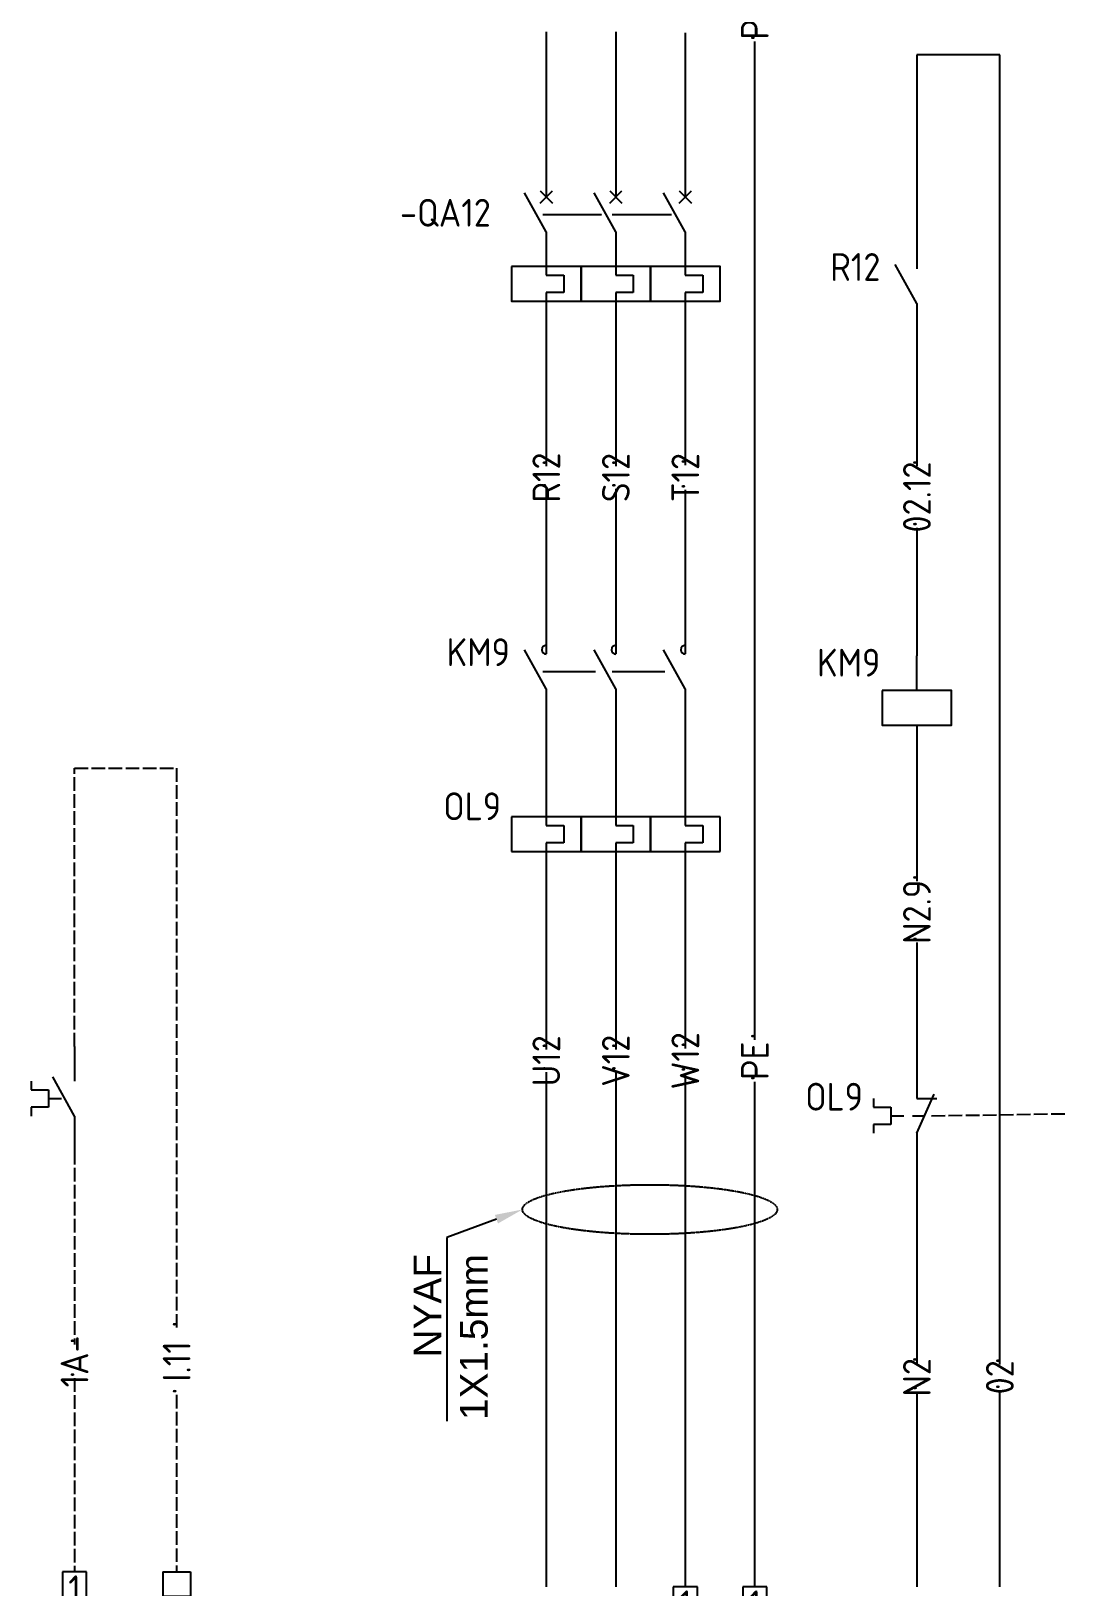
# Model space of a CAD drawing. Header units: millimetres. Extents: x 67033 to 212947, y 35102 to 335921.
# Drawn here: x 87256 to 88167, y 167041 to 168410 of the extents above; entities that cross this region are included whole.
import ezdxf
from ezdxf import colors
from ezdxf.entities.mleader import LeaderData, LeaderLine
from ezdxf.enums import TextEntityAlignment as Align
from ezdxf.math import Vec2, Vec3

# ---------------------------------------------------------------- set-up
doc = ezdxf.new("R2010")
doc.units = ezdxf.units.MM
doc.linetypes.add('ACAD_ISO02W100', pattern=[15, 12, -3])
doc.linetypes.add('DASHED', pattern=[0.75, 0.5, -0.25])
for name, color, linetype in [('LINK', 9, 'DASHED'), ('MISC', 2, 'Continuous'), ('RED_2.5mm^2', 1, 'Continuous'), ('SYMS', 7, 'Continuous'), ('TAGS', 51, 'Continuous'), ('TERMS', 4, 'Continuous')]:
    doc.layers.add(name, color=color, linetype=linetype)
doc.styles.get("Standard").update_dxf_attribs({"font": 'arial.ttf'})
doc.styles.add('WD_IEC', font='isocp2.shx', dxfattribs={"width": 0.9, "height": 4})

# ---------------------------------------------------------------- blocks, each defined once
blk = doc.blocks.new('VOL21')
for p, q in [((0, 7.5), (0, 2.5)), ((-6.25, 2.5), (-6.25, 1.25)), ((0, -2.5), (-3.125, 3.125)), ((-6.25, 1.25), (-3.75, 1.25)), ((-3.75, 1.25), (-3.75, -1.25)), ((-3.75, 0), (-1.875, 0)), ((-6.25, -1.25), (-6.25, -2.5)), ((-3.75, -1.25), (-6.25, -1.25)), ((0, -2.5), (0, -7.5))]:
    blk.add_line(p, q)
at = {"style": 'WD_IEC'}
for tag, p in [('INST', (-7.75, 6.75)), ('LOC', (-7.75, 3.75)), ('TAG2', (-7.75, 0.75)), ('XREF', (-7.75, -3.75)), ('DESC1', (-7.75, -6.75)), ('DESC2', (-7.75, -9.75)), ('DESC3', (-7.75, -12.75))]:
    blk.add_attdef(tag, text='', height=2.5, dxfattribs=at).set_placement(p, align=Align.RIGHT)
blk.add_attdef('TERM01', text='', height=2, rotation=90, dxfattribs=at).set_placement((-1, 7.5), align=Align.RIGHT)
at = {"style": 'WD_IEC', "flags": 1}
for tag, p, height in [('X2TERM01', (0, 7.5), 0.32), ('X4LINK', (-6.375, 0), 0.32), ('X1LINK', (-0.5, 0), 0.32), ('CONTACT', (4, -3.5), 1), ('FAMILY', (4, -5), 1), ('COMMON', (5.25, -4.75), 1), ('X8TERM02', (0, -7.5), 0.32)]:
    blk.add_attdef(tag, p, '', height=height, dxfattribs=at)
at = {"style": 'WD_IEC'}
blk.add_attdef('TERM02', (-1, -7.5), '', height=2, rotation=90, dxfattribs=at)
blk = doc.blocks.new('VT0_LGENERIC')
at = {"style": 'WD_IEC', "flags": 1}
for tag, p in [('X2TERM01', (0, 4)), ('X8TERM01', (0, -4))]:
    blk.add_attdef(tag, p, '', height=0.16, rotation=90, dxfattribs=at)
at = {"style": 'WD_IEC'}
blk.add_attdef('COLOR', text='', height=2.5, rotation=90, dxfattribs=at).set_placement((0, 0), align=Align.MIDDLE_CENTER)
for tag, p in [('X2_TINY_DOT_DONT_REMOVE', (0, 4)), ('X8_TINY_DOT_DONT_REMOVE', (0, -4))]:
    blk.add_attdef(tag, p, '', height=0.0001, rotation=90, dxfattribs=at)
blk = doc.blocks.new('PLCIOI1TV')
for p, q in [((-2, 9), (-2, -9)), ((-2, 9), (2, 9)), ((2, 9), (2, -9)), ((-2, 5.5), (2, 5.5)), ((-2, -9), (2, -9))]:
    blk.add_line(p, q)
at = {"style": 'WD_IEC', "width": 0.9}
blk.add_attdef('TERMDESC01', text='', height=2, rotation=90, dxfattribs=at).set_placement((2.25, 10), align=Align.TOP_LEFT)
at = {"style": 'WD_IEC', "width": 0.8}
for tag, p in [('INST', (-3.5, 6.5)), ('LOC', (-3.5, 3))]:
    blk.add_attdef(tag, text='', height=2.5, dxfattribs=at).set_placement(p, align=Align.RIGHT)
for tag, height, p in [('TERM01', 2, (0, 7.25)), ('TAGA01', 2.5, (0, 0))]:
    blk.add_attdef(tag, text='', height=height, rotation=90, dxfattribs=at).set_placement(p, align=Align.MIDDLE)
at = {"style": 'WD_IEC', "flags": 1}
blk.add_attdef('X2TERM01', text='', height=0.25, rotation=90, dxfattribs=at).set_placement((0, 9), align=Align.RIGHT)
at = {"style": 'WD_IEC', "width": 0.9}
blk.add_attdef('LINE1', text='', height=2.5, rotation=90, dxfattribs=at).set_placement((4.41, 1), align=Align.CENTER)
blk.add_attdef('LINE2', text='', height=2.5, rotation=90, dxfattribs=at).set_placement((5.02, 1), align=Align.TOP_CENTER)
at = {"style": 'WD_IEC'}
for tag, p in [('TAG1', (-3.5, -0.5)), ('XREF', (-3.5, -4.5))]:
    blk.add_attdef(tag, text='', height=2.5, dxfattribs=at).set_placement(p, align=Align.RIGHT)
at = {"linetype": 'Continuous', "style": 'WD_IEC', "flags": 9}
for tag, p in [('ASSYCODE', (-2.39, -1.18)), ('FAMILY', (-2.39, -7.68))]:
    blk.add_attdef(tag, text='', height=0.16, rotation=90, dxfattribs=at).set_placement(p, align=Align.CENTER)
at = {"style": 'WD_IEC'}
for tag, width, p in [('DESC', 0.8, (-4, -20)), ('MFG', 0.8, (-7, -20)), ('DESCA01', 0.9, (-0.5, -20)), ('DESCB01', 0.9, (2.5, -20)), ('DESCC01', 0.9, (5.5, -20)), ('DESCD01', 0.9, (8.5, -20)), ('DESCE01', 0.9, (11.5, -20)), ('CAT', 0.9, (-7, -27))]:
    blk.add_attdef(tag, text='', height=2.5, rotation=90, dxfattribs=dict(at, width=width)).set_placement(p, align=Align.RIGHT)
blk = doc.blocks.new('VSP1001')
for p, q in [((1.75, 5), (-1.75, 5)), ((-1.75, 5), (-1.75, -5)), ((1.75, -5), (1.75, 5)), ((1.75, 0), (-1.75, 0)), ((-1.75, -5), (1.75, -5))]:
    blk.add_line(p, q)
at = {"linetype": 'Continuous', "style": 'WD_IEC', "width": 0.9, "flags": 8}
blk.add_attdef('TERMDESC01', (-1, 6), '', height=2, rotation=90, dxfattribs=at)
blk.add_attdef('X2WIRE01', text='', height=2, rotation=90, dxfattribs=at).set_placement((1, 6), align=Align.TOP_LEFT)
at = {"style": 'WD_IEC'}
for tag, p in [('INST', (-4, 5)), ('LOC', (-4, 2)), ('TAG1', (-4, -1)), ('DESC1', (-4, -4.1)), ('DESC2', (-4, -7.85)), ('DESC3', (-4, -11.6))]:
    blk.add_attdef(tag, text='', height=2.5, dxfattribs=at).set_placement(p, align=Align.RIGHT)
at = {"style": 'WD_IEC', "width": 0.9, "flags": 1}
for tag, p in [('ACE_FLAG', (-0.5, 4.5)), ('X2TERM01', (0, 5)), ('CAT', (-0.96, 0.48)), ('MFG', (-0.88, 1.65)), ('ASSYCODE', (-1.03, -0.58)), ('FAMILY', (-1.03, -1.66)), ('X8TERM02', (0, -5))]:
    blk.add_attdef(tag, p, '', height=0.25, dxfattribs=at)
at = {"style": 'WD_IEC'}
for tag, p in [('TERM01', (0, 2.5)), ('TERM02', (0, -2.5))]:
    blk.add_attdef(tag, text='', height=2, dxfattribs=at).set_placement(p, align=Align.MIDDLE_CENTER)
at = {"linetype": 'Continuous', "style": 'WD_IEC', "width": 0.9, "flags": 8}
blk.add_attdef('TERMDESC02', text='', height=2, rotation=90, dxfattribs=at).set_placement((-1, -6), align=Align.RIGHT)
blk.add_attdef('X8WIRE02', text='', height=2, rotation=90, dxfattribs=at).set_placement((1, -6), align=Align.TOP_RIGHT)
blk = doc.blocks.new('VCB11TH')
for p, q in [((0, 7.5), (0, 2.5)), ((0, -2.5), (-3.12, 3.12)), ((-0.88, 3.38), (0.88, 1.62)), ((-0.88, 1.62), (0.88, 3.38)), ((0, -2.5), (0, -8.75)), ((0, -8.75), (2.5, -8.75)), ((2.5, -8.75), (2.5, -11.25)), ((0, -11.25), (0, -12.5)), ((2.5, -11.25), (0, -11.25)), ((0, -12.5), (0, -17.5))]:
    blk.add_line(p, q)
blk.add_lwpolyline([(-5, -7.5), (-5, -12.5), (5, -12.5), (5, -7.5)], close=True)
at = {"style": 'WD_IEC'}
for tag, p in [('INST', (-8, 5.25)), ('LOC', (-8, 1.75)), ('TAG1', (-8, -1.75)), ('RATING1', (-8, -6.35)), ('DESC1', (-8, -14.35)), ('DESC2', (-8, -17.85)), ('DESC3', (-8, -21.35))]:
    blk.add_attdef(tag, text='', height=2.5, dxfattribs=at).set_placement(p, align=Align.RIGHT)
blk.add_attdef('TERM01', text='', height=2, rotation=90, dxfattribs=at).set_placement((-1, 7.5), align=Align.RIGHT)
at = {"style": 'WD_IEC', "flags": 1}
for tag, p, height in [('X2TERM01', (0, 7.5), 0.32), ('MFG', (2.75, 6.5), 1.5), ('CAT', (2.75, 4), 1.5), ('X4LINK', (-2, 0), 0.32), ('X1LINK', (-0.5, 0), 0.32), ('COMMON', (-3.75, -8.75), 1), ('ASSYCODE', (1, -14), 1), ('FAMILY', (1, -15.5), 1), ('X8TERM02', (0, -17.5), 0.32), ('CATDESC', (1, -17), 1)]:
    blk.add_attdef(tag, p, '', height=height, dxfattribs=at)
at = {"lineweight": 15, "style": 'WD_IEC'}
blk.add_attdef('XREF', text='', height=2.5, dxfattribs=at).set_placement((-8, -10.35), align=Align.RIGHT)
at = {"style": 'WD_IEC'}
blk.add_attdef('TERM02', (-1, -17.5), '', height=2, rotation=90, dxfattribs=at)
blk = doc.blocks.new('VCB21TH')
for p, q in [((0, 7.5), (0, 2.5)), ((0, -2.5), (-3.12, 3.12)), ((-0.88, 3.38), (0.88, 1.62)), ((-0.88, 1.62), (0.88, 3.38)), ((0, -2.5), (0, -8.75)), ((0, -8.75), (2.5, -8.75)), ((2.5, -8.75), (2.5, -11.25)), ((0, -11.25), (0, -12.5)), ((2.5, -11.25), (0, -11.25)), ((0, -12.5), (0, -17.5))]:
    blk.add_line(p, q)
blk.add_lwpolyline([(-5, -7.5), (-5, -12.5), (5, -12.5), (5, -7.5)], close=True)
at = {"style": 'WD_IEC'}
for tag, p in [('INST', (-8, 5.25)), ('LOC', (-8, 1.75)), ('TAG2', (-8, -1.75)), ('DESC1', (-8, -14.35)), ('DESC2', (-8, -17.85)), ('DESC3', (-8, -21.35))]:
    blk.add_attdef(tag, text='', height=2.5, dxfattribs=at).set_placement(p, align=Align.RIGHT)
blk.add_attdef('TERM01', text='', height=2, rotation=90, dxfattribs=at).set_placement((-1, 7.5), align=Align.RIGHT)
at = {"style": 'WD_IEC', "flags": 1}
for tag, p, height in [('X2TERM01', (0, 7.5), 0.32), ('X4LINK', (-2, 0), 0.32), ('X1LINK', (-0.5, 0), 0.32), ('CONTACT', (-5, -7.5), 1), ('FAMILY', (1, -15.5), 1), ('X8TERM02', (0, -17.5), 0.32)]:
    blk.add_attdef(tag, p, '', height=height, dxfattribs=at)
blk.add_attdef('RATING1', text='', height=2.5, dxfattribs=at).set_placement((-8, -6.35), align=Align.RIGHT)
at = {"lineweight": 15, "style": 'WD_IEC'}
blk.add_attdef('XREF', text='', height=2.5, dxfattribs=at).set_placement((-8, -10.35), align=Align.RIGHT)
at = {"style": 'WD_IEC'}
blk.add_attdef('TERM02', (-1, -17.5), '', height=2, rotation=90, dxfattribs=at)
blk = doc.blocks.new('VMS21P')
for p, q in [((0, 7.5), (0, 2.5)), ((0, -2.5), (-3.12, 3.12)), ((0, -2.5), (0, -7.5))]:
    blk.add_line(p, q)
blk.add_arc((0, 3.12), 0.625, 90, 270)
at = {"style": 'WD_IEC'}
for tag, p in [('INST', (-5.25, 6.75)), ('LOC', (-5.25, 3.75)), ('TAG2', (-5.25, 0.75)), ('XREF', (-5.25, -3.75)), ('DESC1', (-5.25, -6.75)), ('DESC2', (-5.25, -9.75)), ('DESC3', (-5.25, -12.75))]:
    blk.add_attdef(tag, text='', height=2.5, dxfattribs=at).set_placement(p, align=Align.RIGHT)
blk.add_attdef('TERM01', text='', height=2, rotation=90, dxfattribs=at).set_placement((-1, 7.5), align=Align.RIGHT)
at = {"style": 'WD_IEC', "flags": 1}
for tag, p, height in [('X2TERM01', (0, 7.5), 0.32), ('X4LINK', (-2.91, 0), 0.32), ('X1LINK', (-0.5, 0), 0.32), ('CONTACT', (4, -3.5), 1), ('FAMILY', (4, -5), 1), ('X8TERM02', (0, -7.5), 0.32)]:
    blk.add_attdef(tag, p, '', height=height, dxfattribs=at)
at = {"style": 'WD_IEC'}
blk.add_attdef('TERM02', (-1, -7.5), '', height=2, rotation=90, dxfattribs=at)
blk = doc.blocks.new('VOL1')
for p, q in [((0, 7.5), (0, 1.25)), ((-5, 2.5), (-5, -2.5)), ((5, 2.5), (-5, 2.5)), ((5, -2.5), (5, 2.5)), ((0, 1.25), (2.5, 1.25)), ((2.5, 1.25), (2.5, -1.25)), ((0, -1.25), (0, -7.5)), ((2.5, -1.25), (0, -1.25)), ((-5, -2.5), (5, -2.5))]:
    blk.add_line(p, q)
at = {"style": 'WD_IEC'}
for tag, p in [('INST', (-6.5, 9)), ('LOC', (-6.5, 5.5)), ('TAG1', (-6.5, 2)), ('RATING1', (-6.5, -2.5)), ('XREF', (-6.5, -6.5)), ('DESC1', (-6.5, -10.35)), ('DESC2', (-6.5, -13.85)), ('DESC3', (-6.5, -17.35))]:
    blk.add_attdef(tag, text='', height=2.5, dxfattribs=at).set_placement(p, align=Align.RIGHT)
blk.add_attdef('TERM01', text='', height=2, rotation=90, dxfattribs=at).set_placement((-1, 7.5), align=Align.RIGHT)
at = {"style": 'WD_IEC', "flags": 1}
for tag, p, height in [('X2TERM01', (0, 7.5), 0.32), ('MFG', (2.75, 6.5), 1.5), ('CAT', (2.75, 4), 1.5), ('X4LINK', (-5, 0), 0.32), ('X1LINK', (5, 0), 0.32), ('ASSYCODE', (1, -4), 1), ('FAMILY', (1, -5.5), 1), ('CATDESC', (1, -7), 1), ('X8TERM02', (0, -7.5), 0.32)]:
    blk.add_attdef(tag, p, '', height=height, dxfattribs=at)
at = {"style": 'WD_IEC'}
blk.add_attdef('TERM02', (-1, -7.5), '', height=2, rotation=90, dxfattribs=at)
blk = doc.blocks.new('VOL2')
for p, q in [((0, 7.5), (0, 1.25)), ((-5, 2.5), (-5, -2.5)), ((5, 2.5), (-5, 2.5)), ((5, -2.5), (5, 2.5)), ((0, 1.25), (2.5, 1.25)), ((2.5, 1.25), (2.5, -1.25)), ((0, -1.25), (0, -7.5)), ((2.5, -1.25), (0, -1.25)), ((-5, -2.5), (5, -2.5))]:
    blk.add_line(p, q)
at = {"style": 'WD_IEC'}
for tag, p in [('INST', (-6.5, 9)), ('LOC', (-6.5, 5.5)), ('TAG2', (-6.5, 2)), ('RATING1', (-6.5, -2.5)), ('XREF', (-6.5, -6.5)), ('DESC1', (-6.5, -10.35)), ('DESC2', (-6.5, -13.85)), ('DESC3', (-6.5, -17.35))]:
    blk.add_attdef(tag, text='', height=2.5, dxfattribs=at).set_placement(p, align=Align.RIGHT)
blk.add_attdef('TERM01', text='', height=2, rotation=90, dxfattribs=at).set_placement((-1, 7.5), align=Align.RIGHT)
at = {"style": 'WD_IEC', "flags": 1}
for tag, p, height in [('X2TERM01', (0, 7.5), 0.32), ('X4LINK', (-5, 0), 0.32), ('X1LINK', (5, 0), 0.32), ('FAMILY', (1, -5.5), 1), ('X8TERM02', (0, -7.5), 0.32)]:
    blk.add_attdef(tag, p, '', height=height, dxfattribs=at)
at = {"style": 'WD_IEC'}
blk.add_attdef('TERM02', (-1, -7.5), '', height=2, rotation=90, dxfattribs=at)
blk = doc.blocks.new('VMS1')
for p, q in [((0, 2.5), (0, 7.5)), ((0, -2.5), (0, -7.5))]:
    blk.add_line(p, q)
blk.add_lwpolyline([(-5, 2.5), (-5, -2.5), (5, -2.5), (5, 2.5)], close=True)
at = {"style": 'WD_IEC'}
for tag, p in [('INST', (-5.25, 10.5)), ('LOC', (-5.25, 7.5)), ('TAG1', (-5.25, 4.5)), ('DESC1', (-5.25, -6.85)), ('DESC2', (-5.25, -9.85)), ('DESC3', (-5.25, -12.85))]:
    blk.add_attdef(tag, text='', height=2.5, dxfattribs=at).set_placement(p, align=Align.RIGHT)
blk.add_attdef('TERM01', text='', height=2, rotation=90, dxfattribs=at).set_placement((-1, 7.5), align=Align.RIGHT)
at = {"style": 'WD_IEC', "flags": 1}
for tag, p, height in [('X2TERM01', (0, 7.5), 0.32), ('X4LINK', (-5, 0), 0.32), ('X1LINK', (5, 0), 0.32), ('ASSYCODE', (1, -4), 1), ('FAMILY', (1, -5.5), 1), ('CATDESC', (1, -7), 1), ('X8TERM02', (0, -7.5), 0.32)]:
    blk.add_attdef(tag, p, '', height=height, dxfattribs=at)
at = {"style": 'WD_IEC', "flags": 9}
for tag, p in [('MFG', (-6, 1)), ('CAT', (-6, -1.5))]:
    blk.add_attdef(tag, text='', height=1.5, dxfattribs=at).set_placement(p, align=Align.RIGHT)
at = {"style": 'WD_IEC'}
blk.add_attdef('TERM02', (-1, -7.5), '', height=2, rotation=90, dxfattribs=at)
at = {"lineweight": 9, "style": 'WD_IEC'}
for tag, p in [('NO', (-5.5, -16.5)), ('NC', (-5.5, -19.5))]:
    blk.add_attdef(tag, text='', height=2.5, dxfattribs=at).set_placement(p, align=Align.TOP_RIGHT)
for tag, p in [('XREFNO', (-4, -16.5)), ('XREFNC', (-4, -19.5))]:
    blk.add_attdef(tag, text='', height=2.5, dxfattribs=at).set_placement(p, align=Align.TOP_LEFT)
blk = doc.blocks.new('VOL22')
for p, q in [((0, 7.5), (0, 2.5)), ((-6.25, 2.5), (-6.25, 1.25)), ((0, -2.5), (2.5, 3.12)), ((0, 2.5), (2.87, 2.5)), ((-6.25, 1.25), (-3.75, 1.25)), ((-3.75, 1.25), (-3.75, -1.25)), ((-3.75, 0), (-1.88, 0)), ((-0.62, 0), (1.11, 0)), ((-3.75, -1.25), (-6.25, -1.25)), ((-6.25, -1.25), (-6.25, -2.5)), ((0, -2.5), (0, -7.5))]:
    blk.add_line(p, q)
at = {"style": 'WD_IEC'}
for tag, p in [('INST', (-7.75, 6.75)), ('LOC', (-7.75, 3.75)), ('TAG2', (-7.75, 0.75)), ('XREF', (-7.75, -3.75)), ('DESC1', (-7.75, -6.75)), ('DESC2', (-7.75, -9.75)), ('DESC3', (-7.75, -12.75))]:
    blk.add_attdef(tag, text='', height=2.5, dxfattribs=at).set_placement(p, align=Align.RIGHT)
blk.add_attdef('TERM01', text='', height=2, rotation=90, dxfattribs=at).set_placement((-1, 7.5), align=Align.RIGHT)
at = {"style": 'WD_IEC', "flags": 1}
for tag, p, height in [('X2TERM01', (0, 7.5), 0.32), ('X4LINK', (-6.38, 0), 0.32), ('X1LINK', (2.11, 0), 0.32), ('CONTACT', (4, -3.5), 1), ('FAMILY', (4, -5), 1), ('COMMON', (5.25, -4.75), 1), ('X8TERM02', (0, -7.5), 0.32)]:
    blk.add_attdef(tag, p, '', height=height, dxfattribs=at)
at = {"style": 'WD_IEC'}
blk.add_attdef('TERM02', (-1, -7.5), '', height=2, rotation=90, dxfattribs=at)
blk = doc.blocks.new('VCR21')
for p, q in [((0, 7.5), (0, 2.5)), ((0, -2.5), (-3.12, 3.12)), ((0, -2.5), (0, -7.5))]:
    blk.add_line(p, q)
at = {"style": 'WD_IEC'}
for tag, p in [('INST', (-5.25, 6.75)), ('LOC', (-5.25, 3.75)), ('TAG2', (-5.25, 0.75)), ('XREF', (-5.25, -3.75)), ('DESC1', (-5.25, -6.75)), ('DESC2', (-5.25, -9.75)), ('DESC3', (-5.25, -12.75))]:
    blk.add_attdef(tag, text='', height=2.5, dxfattribs=at).set_placement(p, align=Align.RIGHT)
blk.add_attdef('TERM01', text='', height=2, rotation=90, dxfattribs=at).set_placement((-1, 7.5), align=Align.RIGHT)
at = {"style": 'WD_IEC', "flags": 1}
for tag, p, height in [('X2TERM01', (0, 7.5), 0.32), ('X4LINK', (-2.75, 0), 0.32), ('X1LINK', (-0.5, 0), 0.32), ('CONTACT', (4, -3.5), 1), ('FAMILY', (4, -5), 1), ('COMMON', (5.25, -4.75), 1), ('X8TERM02', (0, -7.5), 0.32)]:
    blk.add_attdef(tag, p, '', height=height, dxfattribs=at)
at = {"style": 'WD_IEC'}
blk.add_attdef('TERM02', (-1, -7.5), '', height=2, rotation=90, dxfattribs=at)

msp = doc.modelspace()

# ---------------------------------------------------------------- linework, layer by layer
at = {"linetype": 'DASHED'}
msp.add_ellipse((87799.7, 167373.3), major_axis=(-112, 0), ratio=0.194696, dxfattribs=at)
at = {"layer": 'LINK'}
for points in [[(87705.7, 168248.4), (87757.6, 168248.4)], [(87766.7, 168248.4), (87818.7, 168248.4)], [(87705.7, 167846.6), (87752, 167846.6)], [(87766.7, 167846.6), (87813.1, 167846.6)], [(87739.3, 167703.5), (87739.3, 167703.5)], [(87800.3, 167703.5), (87800.3, 167703.5)]]:
    msp.add_lwpolyline(points, dxfattribs=at)
at = {"layer": 'LINK', "linetype": 'ACAD_ISO02W100'}
msp.add_lwpolyline([(88047.4, 167455.7), (88167.2, 167457.6)], dxfattribs=at)
at = {"layer": 'RED_2.5mm^2'}
for p, q in [((87708.7, 168409.1), (87708.7, 168294.2)), ((87769.8, 168409.1), (87769.8, 168294.2)), ((87830.9, 168408.1), (87830.9, 168294.2)), ((88107.4, 168388.9), (88034.5, 168388.9)), ((88034.5, 168388.9), (88034.5, 168231.2)), ((88107.4, 167237.1), (88107.4, 168388.9)), ((87708.7, 168141.5), (87708.7, 168026.9)), ((87769.8, 168141.5), (87769.8, 168026.9)), ((87830.9, 168141.5), (87830.9, 168027.9)), ((88034.5, 168139.6), (88034.5, 168027)), ((87708.7, 168007), (87708.7, 167892.4)), ((87769.8, 168007), (87769.8, 167892.4)), ((87830.9, 168006.1), (87830.9, 167892.4)), ((88034.5, 167972.9), (88034.5, 167860.3)), ((87708.7, 167800.8), (87708.7, 167749.3)), ((87769.8, 167800.8), (87769.8, 167749.3)), ((87830.9, 167800.8), (87830.9, 167749.3)), ((87708.7, 167657.7), (87708.7, 167514.1)), ((87769.8, 167657.7), (87769.8, 167514.1)), ((87830.9, 167657.7), (87830.9, 167515)), ((87708.7, 167494.2), (87708.7, 167041.4)), ((87769.8, 167494.2), (87769.8, 167041.4)), ((87830.9, 167493.3), (87830.9, 167041.4)), ((88107.4, 167041.4), (88107.4, 167214.2))]:
    msp.add_line(p, q, dxfattribs=at)
at = {"layer": 'RED_2.5mm^2', "color": 2}
for p, q in [((87892, 167904.7), (87892, 168400.6)), ((87892, 167522.6), (87892, 168400.6)), ((87892, 167041.4), (87892, 167485.7))]:
    msp.add_line(p, q, dxfattribs=at)
at = {"layer": 'RED_2.5mm^2', "linetype": 'ACAD_ISO02W100'}
for p, q in [((87293.9, 167516.6), (87293.9, 167761.4)), ((87293.9, 167761.4), (87383.7, 167761.4)), ((87383.7, 167761.4), (87383.7, 167269.2)), ((87293.9, 167425), (87293.9, 167254.6)), ((87293.9, 167224.9), (87293.9, 167054.5)), ((87383.7, 167210.3), (87383.7, 167054.5))]:
    msp.add_line(p, q, dxfattribs=at)
at = {"layer": 'RED_2.5mm^2', "color": 5}
for p, q in [((88034.5, 167768.7), (88034.5, 167662.1)), ((88034.5, 167608.1), (88034.5, 167501.5)), ((88034.5, 167409.9), (88034.5, 167238.2)), ((88034.5, 167213.1), (88034.5, 167041.4))]:
    msp.add_line(p, q, dxfattribs=at)

# ---------------------------------------------------------------- block references
at = {"layer": 'SYMS', "color": 2}
ref = msp.add_blockref('VT0_LGENERIC', (87892, 168419), dxfattribs=dict(at, xscale=6.107617336975006, yscale=6.107617336975006, zscale=6.107617336975006))
ref.add_attrib('X8_TINY_DOT_DONT_REMOVE', '.', (87892, 168400.6), dxfattribs={"layer": 'MISC', "height": 24.4, "rotation": 90, "style": 'WD_IEC'})
ref.add_attrib('X2_TINY_DOT_DONT_REMOVE', '.', (87892, 168437.5), dxfattribs={"layer": 'MISC', "height": 24.4, "rotation": 90, "style": 'WD_IEC'})
ref.add_attrib('COLOR', 'PE', dxfattribs={"layer": 'MISC', "height": 24.43, "rotation": 90, "style": 'WD_IEC'}).set_placement((87892, 168419), align=Align.MIDDLE_CENTER)
at = {"layer": 'SYMS'}
ref = msp.add_blockref('VCB11TH', (87708.7, 168248.4), dxfattribs=dict(at, xscale=6.107617336975006, yscale=6.107617336975006, zscale=6.107617336975006))
ref.add_attrib('TAG1', '-QA12', dxfattribs={"layer": 'TAGS', "height": 24.43, "style": 'WD_IEC'}).set_placement((87659.9, 168237.7), align=Align.RIGHT)
at = {"layer": 'SYMS', "xscale": 6.107617336975006, "yscale": 6.107617336975006, "zscale": 6.107617336975006}
for name, p in [('VCB21TH', (87769.8, 168248.4)), ('VCB21TH', (87830.9, 168248.4)), ('VMS21P', (87769.8, 167846.6)), ('VMS21P', (87830.9, 167846.6)), ('VOL2', (87769.8, 167703.5)), ('VOL2', (87830.9, 167703.5))]:
    msp.add_blockref(name, p, dxfattribs=at)
at = {"layer": 'SYMS'}
ref = msp.add_blockref('VCR21', (88034.5, 168185.4), dxfattribs=dict(at, xscale=6.107617336975006, yscale=6.107617336975006, zscale=6.107617336975006))
ref.add_attrib('TAG2', 'R12', dxfattribs={"layer": 'TAGS', "height": 24.43, "style": 'WD_IEC'}).set_placement((88002.4, 168190), align=Align.RIGHT)
ref = msp.add_blockref('VT0_LGENERIC', (87708.7, 168017), dxfattribs=dict(at, xscale=6.107617336975006, yscale=6.107617336975006, zscale=6.107617336975006))
ref.add_attrib('X8_TINY_DOT_DONT_REMOVE', '.', (87708.7, 168007), dxfattribs={"layer": 'MISC', "height": 24.4, "rotation": 90, "style": 'WD_IEC'})
ref.add_attrib('X2_TINY_DOT_DONT_REMOVE', '.', (87708.7, 168026.9), dxfattribs={"layer": 'MISC', "height": 24.4, "rotation": 90, "style": 'WD_IEC'})
ref.add_attrib('COLOR', 'R12', dxfattribs={"layer": 'MISC', "height": 24.43, "rotation": 90, "style": 'WD_IEC'}).set_placement((87708.7, 168017), align=Align.MIDDLE_CENTER)
ref = msp.add_blockref('VT0_LGENERIC', (87769.8, 168017), dxfattribs=dict(at, xscale=6.107617336975006, yscale=6.107617336975006, zscale=6.107617336975006))
ref.add_attrib('X8_TINY_DOT_DONT_REMOVE', '.', (87769.8, 168007), dxfattribs={"layer": 'MISC', "height": 24.4, "rotation": 90, "style": 'WD_IEC'})
ref.add_attrib('X2_TINY_DOT_DONT_REMOVE', '.', (87769.8, 168026.9), dxfattribs={"layer": 'MISC', "height": 24.4, "rotation": 90, "style": 'WD_IEC'})
ref.add_attrib('COLOR', 'S12', dxfattribs={"layer": 'MISC', "height": 24.43, "rotation": 90, "style": 'WD_IEC'}).set_placement((87769.8, 168017), align=Align.MIDDLE_CENTER)
ref = msp.add_blockref('VT0_LGENERIC', (87830.9, 168017), dxfattribs=dict(at, xscale=6.107617336975006, yscale=6.107617336975006, zscale=6.107617336975006))
ref.add_attrib('X8_TINY_DOT_DONT_REMOVE', '.', (87830.9, 168006.1), dxfattribs={"layer": 'MISC', "height": 24.4, "rotation": 90, "style": 'WD_IEC'})
ref.add_attrib('X2_TINY_DOT_DONT_REMOVE', '.', (87830.9, 168027.9), dxfattribs={"layer": 'MISC', "height": 24.4, "rotation": 90, "style": 'WD_IEC'})
ref.add_attrib('COLOR', 'T12', dxfattribs={"layer": 'MISC', "height": 24.43, "rotation": 90, "style": 'WD_IEC'}).set_placement((87830.9, 168017), align=Align.MIDDLE_CENTER)
ref = msp.add_blockref('VT0_LGENERIC', (88034.5, 167999.9), dxfattribs=dict(at, xscale=6.107617336975006, yscale=6.107617336975006, zscale=6.107617336975006))
ref.add_attrib('X8_TINY_DOT_DONT_REMOVE', '.', (88034.5, 167972.9), dxfattribs={"layer": 'MISC', "height": 24.4, "rotation": 90, "style": 'WD_IEC'})
ref.add_attrib('X2_TINY_DOT_DONT_REMOVE', '.', (88034.5, 168027), dxfattribs={"layer": 'MISC', "height": 24.4, "rotation": 90, "style": 'WD_IEC'})
ref.add_attrib('COLOR', '02.12', dxfattribs={"layer": 'MISC', "height": 24.43, "rotation": 90, "style": 'WD_IEC'}).set_placement((88034.5, 167999.9), align=Align.MIDDLE_CENTER)
ref = msp.add_blockref('VMS21P', (87708.7, 167846.6), dxfattribs=dict(at, xscale=6.107617336975006, yscale=6.107617336975006, zscale=6.107617336975006))
ref.add_attrib('TAG2', 'KM9', dxfattribs={"layer": 'TAGS', "height": 24.43, "style": 'WD_IEC'}).set_placement((87676.7, 167851.2), align=Align.RIGHT)
ref = msp.add_blockref('VMS1', (88034.5, 167814.5), dxfattribs=dict(at, xscale=6.107617336975006, yscale=6.107617336975006, zscale=6.107617336975006))
ref.add_attrib('TAG1', 'KM9', dxfattribs={"layer": 'TAGS', "height": 24.43, "style": 'WD_IEC'}).set_placement((88002.4, 167842), align=Align.RIGHT)
ref = msp.add_blockref('VOL1', (87708.7, 167703.5), dxfattribs=dict(at, xscale=6.107617336975006, yscale=6.107617336975006, zscale=6.107617336975006))
ref.add_attrib('TAG1', 'OL9', dxfattribs={"layer": 'TAGS', "height": 24.43, "style": 'WD_IEC'}).set_placement((87669, 167715.7), align=Align.RIGHT)
at = {"layer": 'SYMS', "color": 5}
ref = msp.add_blockref('VT0_LGENERIC', (88034.5, 167635.1), dxfattribs=dict(at, xscale=6.107617336975006, yscale=6.107617336975006, zscale=6.107617336975006))
ref.add_attrib('X8_TINY_DOT_DONT_REMOVE', '.', (88034.5, 167608.1), dxfattribs={"layer": 'MISC', "height": 24.4, "rotation": 90, "style": 'WD_IEC'})
ref.add_attrib('X2_TINY_DOT_DONT_REMOVE', '.', (88034.5, 167662.1), dxfattribs={"layer": 'MISC', "height": 24.4, "rotation": 90, "style": 'WD_IEC'})
ref.add_attrib('COLOR', 'N2.9', dxfattribs={"layer": 'MISC', "height": 24.43, "rotation": 90, "style": 'WD_IEC'}).set_placement((88034.5, 167635.1), align=Align.MIDDLE_CENTER)
at = {"layer": 'SYMS'}
ref = msp.add_blockref('VT0_LGENERIC', (87830.9, 167504.1), dxfattribs=dict(at, xscale=6.107617336975006, yscale=6.107617336975006, zscale=6.107617336975006))
ref.add_attrib('X8_TINY_DOT_DONT_REMOVE', '.', (87830.9, 167493.3), dxfattribs={"layer": 'MISC', "height": 24.4, "rotation": 90, "style": 'WD_IEC'})
ref.add_attrib('X2_TINY_DOT_DONT_REMOVE', '.', (87830.9, 167515), dxfattribs={"layer": 'MISC', "height": 24.4, "rotation": 90, "style": 'WD_IEC'})
ref.add_attrib('COLOR', 'W12', dxfattribs={"layer": 'MISC', "height": 24.43, "rotation": 90, "style": 'WD_IEC'}).set_placement((87830.9, 167504.1), align=Align.MIDDLE_CENTER)
ref = msp.add_blockref('VT0_LGENERIC', (87892, 167504.1), dxfattribs=dict(at, xscale=6.107617336975006, yscale=6.107617336975006, zscale=6.107617336975006))
ref.add_attrib('X8_TINY_DOT_DONT_REMOVE', '.', (87892, 167485.7), dxfattribs={"layer": 'MISC', "height": 24.4, "rotation": 90, "style": 'WD_IEC'})
ref.add_attrib('X2_TINY_DOT_DONT_REMOVE', '.', (87892, 167522.6), dxfattribs={"layer": 'MISC', "height": 24.4, "rotation": 90, "style": 'WD_IEC'})
ref.add_attrib('COLOR', 'PE', dxfattribs={"layer": 'MISC', "height": 24.43, "rotation": 90, "style": 'WD_IEC'}).set_placement((87892, 167504.1), align=Align.MIDDLE_CENTER)
at = {"layer": 'SYMS', "linetype": 'ACAD_ISO02W100', "xscale": 6.107617336975006, "yscale": 6.107617336975006, "zscale": 6.107617336975006}
msp.add_blockref('VOL21', (87293.9, 167470.8), dxfattribs=at)
at = {"layer": 'SYMS'}
ref = msp.add_blockref('VT0_LGENERIC', (87708.7, 167504.1), dxfattribs=dict(at, xscale=6.107617336975006, yscale=6.107617336975006, zscale=6.107617336975006))
ref.add_attrib('X8_TINY_DOT_DONT_REMOVE', '.', (87708.7, 167494.2), dxfattribs={"layer": 'MISC', "height": 24.4, "rotation": 90, "style": 'WD_IEC'})
ref.add_attrib('X2_TINY_DOT_DONT_REMOVE', '.', (87708.7, 167514.1), dxfattribs={"layer": 'MISC', "height": 24.4, "rotation": 90, "style": 'WD_IEC'})
ref.add_attrib('COLOR', 'U12', dxfattribs={"layer": 'MISC', "height": 24.43, "rotation": 90, "style": 'WD_IEC'}).set_placement((87708.7, 167504.1), align=Align.MIDDLE_CENTER)
ref = msp.add_blockref('VT0_LGENERIC', (87769.8, 167504.1), dxfattribs=dict(at, xscale=6.107617336975006, yscale=6.107617336975006, zscale=6.107617336975006))
ref.add_attrib('X8_TINY_DOT_DONT_REMOVE', '.', (87769.8, 167494.2), dxfattribs={"layer": 'MISC', "height": 24.4, "rotation": 90, "style": 'WD_IEC'})
ref.add_attrib('X2_TINY_DOT_DONT_REMOVE', '.', (87769.8, 167514.1), dxfattribs={"layer": 'MISC', "height": 24.4, "rotation": 90, "style": 'WD_IEC'})
ref.add_attrib('COLOR', 'V12', dxfattribs={"layer": 'MISC', "height": 24.43, "rotation": 90, "style": 'WD_IEC'}).set_placement((87769.8, 167504.1), align=Align.MIDDLE_CENTER)
ref = msp.add_blockref('VOL22', (88034.5, 167455.7), dxfattribs=dict(at, xscale=6.107617336975006, yscale=6.107617336975006, zscale=6.107617336975006))
ref.add_attrib('TAG2', 'OL9', dxfattribs={"layer": 'TAGS', "height": 24.43, "style": 'WD_IEC'}).set_placement((87987.1, 167460.3), align=Align.RIGHT)
at = {"layer": 'SYMS', "linetype": 'ACAD_ISO02W100'}
ref = msp.add_blockref('VT0_LGENERIC', (87383.7, 167239.7), dxfattribs=dict(at, xscale=6.107617336975006, yscale=6.107617336975006, zscale=6.107617336975006))
ref.add_attrib('X8_TINY_DOT_DONT_REMOVE', '.', (87383.7, 167210.3), dxfattribs={"layer": 'MISC', "height": 24.4, "rotation": 90, "style": 'WD_IEC'})
ref.add_attrib('X2_TINY_DOT_DONT_REMOVE', '.', (87383.7, 167269.2), dxfattribs={"layer": 'MISC', "height": 24.4, "rotation": 90, "style": 'WD_IEC'})
ref.add_attrib('COLOR', 'I.11', dxfattribs={"layer": 'MISC', "height": 24.43, "rotation": 90, "style": 'WD_IEC'}).set_placement((87383.7, 167239.7), align=Align.MIDDLE_CENTER)
ref = msp.add_blockref('VT0_LGENERIC', (87293.9, 167239.7), dxfattribs=dict(at, xscale=6.107617336975006, yscale=6.107617336975006, zscale=6.107617336975006))
ref.add_attrib('X8_TINY_DOT_DONT_REMOVE', '.', (87293.9, 167224.9), dxfattribs={"layer": 'MISC', "height": 24.4, "rotation": 90, "style": 'WD_IEC'})
ref.add_attrib('X2_TINY_DOT_DONT_REMOVE', '.', (87293.9, 167254.6), dxfattribs={"layer": 'MISC', "height": 24.4, "rotation": 90, "style": 'WD_IEC'})
ref.add_attrib('COLOR', '1A-', dxfattribs={"layer": 'MISC', "height": 24.43, "rotation": 90, "style": 'WD_IEC'}).set_placement((87293.9, 167239.7), align=Align.MIDDLE_CENTER)
at = {"layer": 'SYMS', "color": 5}
ref = msp.add_blockref('VT0_LGENERIC', (88034.5, 167225.7), dxfattribs=dict(at, xscale=6.107617336975006, yscale=6.107617336975006, zscale=6.107617336975006))
ref.add_attrib('X8_TINY_DOT_DONT_REMOVE', '.', (88034.5, 167213.1), dxfattribs={"layer": 'MISC', "height": 24.4, "rotation": 90, "style": 'WD_IEC'})
ref.add_attrib('X2_TINY_DOT_DONT_REMOVE', '.', (88034.5, 167238.2), dxfattribs={"layer": 'MISC', "height": 24.4, "rotation": 90, "style": 'WD_IEC'})
ref.add_attrib('COLOR', 'N2', dxfattribs={"layer": 'MISC', "height": 24.43, "rotation": 90, "style": 'WD_IEC'}).set_placement((88034.5, 167225.7), align=Align.MIDDLE_CENTER)
at = {"layer": 'SYMS'}
ref = msp.add_blockref('VT0_LGENERIC', (88107.4, 167225.7), dxfattribs=dict(at, xscale=6.107617336975006, yscale=6.107617336975006, zscale=6.107617336975006))
ref.add_attrib('X8_TINY_DOT_DONT_REMOVE', '.', (88107.4, 167214.2), dxfattribs={"layer": 'MISC', "height": 24.4, "rotation": 90, "style": 'WD_IEC'})
ref.add_attrib('X2_TINY_DOT_DONT_REMOVE', '.', (88107.4, 167237.1), dxfattribs={"layer": 'MISC', "height": 24.4, "rotation": 90, "style": 'WD_IEC'})
ref.add_attrib('COLOR', '02', dxfattribs={"layer": 'MISC', "height": 24.43, "rotation": 90, "style": 'WD_IEC'}).set_placement((88107.4, 167225.7), align=Align.MIDDLE_CENTER)
ref = msp.add_blockref('VSP1001', (87293.9, 167024), dxfattribs=dict(at, xscale=6.107617336975006, yscale=6.107617336975006, zscale=6.107617336975006))
ref.add_attrib('TAG1', '1A-', dxfattribs={"layer": 'TAGS', "height": 24.43, "rotation": 90, "style": 'WD_IEC'}).set_placement((87281.4, 167017.9), align=Align.RIGHT)
ref.add_attrib('TERM01', '1', dxfattribs={"layer": 'TERMS', "height": 24.4, "style": 'WD_IEC'}).set_placement((87293.9, 167039.3), align=Align.MIDDLE_CENTER)
ref.add_attrib('TERM02', '2', dxfattribs={"layer": 'TERMS', "height": 24.4, "style": 'WD_IEC'}).set_placement((87293.9, 167008.7), align=Align.MIDDLE_CENTER)
ref = msp.add_blockref('PLCIOI1TV', (87383.7, 166999.6), dxfattribs=dict(at, xscale=6.107617336975006, yscale=6.107617336975006, zscale=6.107617336975006))
ref.add_attrib('TAGA01', 'DI.07', dxfattribs={"layer": 'TAGS', "height": 24.43, "rotation": 90, "style": 'WD_IEC', "width": 0.8}).set_placement((87383.7, 166999.6), align=Align.MIDDLE)
ref.add_attrib('TAG1', '-PLC4', dxfattribs={"layer": 'TAGS', "height": 24.43, "rotation": 90, "style": 'WD_IEC'}).set_placement((87362.4, 166996.5), align=Align.RIGHT)
ref = msp.add_blockref('VSP1001', (87830.9, 167010.9), dxfattribs=dict(at, xscale=6.107617336975006, yscale=6.107617336975006, zscale=6.107617336975006))
ref.add_attrib('TAG1', '-XG32', dxfattribs={"layer": 'TAGS', "height": 24.43, "rotation": 90, "style": 'WD_IEC'}).set_placement((87818.3, 167004.8), align=Align.RIGHT)
ref.add_attrib('TERM01', '1', dxfattribs={"layer": 'TERMS', "height": 24.4, "style": 'WD_IEC'}).set_placement((87830.9, 167026.1), align=Align.MIDDLE_CENTER)
ref.add_attrib('TERM02', '2', dxfattribs={"layer": 'TERMS', "height": 24.4, "style": 'WD_IEC'}).set_placement((87830.9, 166995.6), align=Align.MIDDLE_CENTER)
ref = msp.add_blockref('VSP1001', (87892, 167010.9), dxfattribs=dict(at, xscale=6.107617336975006, yscale=6.107617336975006, zscale=6.107617336975006))
ref.add_attrib('TAG1', '-XG33', dxfattribs={"layer": 'TAGS', "height": 24.43, "rotation": 90, "style": 'WD_IEC'}).set_placement((87879.4, 167004.8), align=Align.RIGHT)
ref.add_attrib('TERM01', '1', dxfattribs={"layer": 'TERMS', "height": 24.4, "style": 'WD_IEC'}).set_placement((87892, 167026.1), align=Align.MIDDLE_CENTER)
ref.add_attrib('TERM02', '2', dxfattribs={"layer": 'TERMS', "height": 24.4, "style": 'WD_IEC'}).set_placement((87892, 166995.6), align=Align.MIDDLE_CENTER)

# ---------------------------------------------------------------- leaders
ml = msp.add_multileader_mtext('Standard')
ml.set_content('NYAF^J1X1.5mm', color=256)
ml.set_leader_properties()
ml.build(insert=Vec2(0, 0))
ml.multileader.update_dxf_attribs({"text_right_attachment_type": 6, "dogleg_length": 0.36, "arrow_head_size": 24.4})
ctx = ml.context
ctx.base_point, ctx.char_height, ctx.arrow_head_size, ctx.landing_gap_size, ctx.plane_origin, ctx.plane_x_axis, ctx.plane_y_axis = Vec3(87604.4, 167181.9), 24.43, 24.4, 12.2, Vec3(87687.7, 167373.3), Vec3(0, 1), Vec3(-1, 0)
ctx.right_attachment, ctx.text_align_type = 6, 2
notes = []
notes.append((ctx, [(0, (1, 1, 0), (87621.3, 167348.6), (0, -1), 2.2, [(0, [(87687.7, 167373.3)], 0, [])])]))
ctx.mtext.insert, ctx.mtext.text_direction, ctx.mtext.rotation, ctx.mtext.alignment, ctx.mtext.flow_direction = Vec3(87592, 167334.2), Vec3(0, 1), 1.570796, 3, 5
for ctx, leaders in notes:
    for number, flags, end, landing, length, lines in leaders:
        leader = LeaderData()
        leader.index, (leader.has_last_leader_line, leader.has_dogleg_vector, leader.attachment_direction) = number, flags
        leader.last_leader_point, leader.dogleg_vector, leader.dogleg_length = Vec3(end), Vec3(landing), length
        for number, points, colour, breaks in lines:
            line = LeaderLine()
            line.index, line.vertices, line.color, line.breaks = number, Vec3.list(points), colors.encode_raw_color(colour), breaks
            leader.lines.append(line)
        ctx.leaders.append(leader)

doc.saveas('drawing.dxf')
